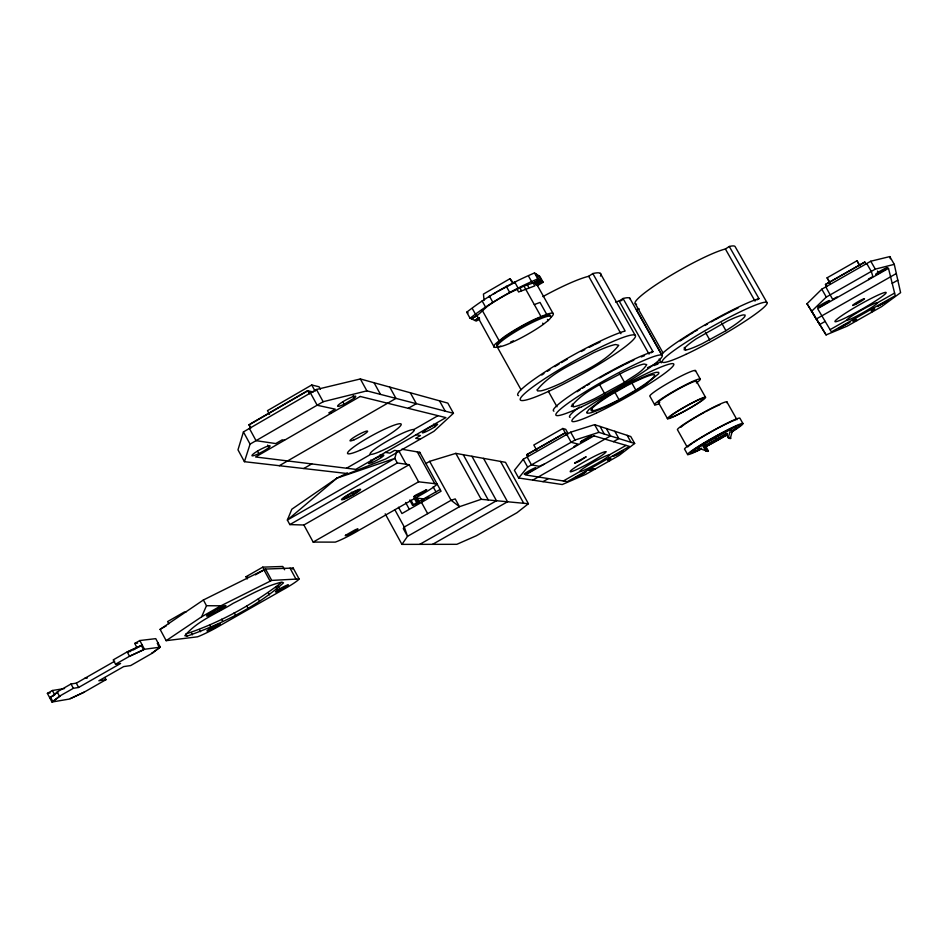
<?xml version="1.0" encoding="UTF-8"?>
<svg xmlns="http://www.w3.org/2000/svg" width="948" height="948" viewBox="0 0 948 948"><rect width="100%" height="100%" fill="white"/><g stroke="black" fill="none" stroke-linecap="round" stroke-linejoin="round"><path stroke-width="1.42" d="M728.277 437.775L730.588 429.373L732.531 430.345L730.233 438.687L728.277 437.775L725.184 432.418M396.75 451.343L394.806 458.405L397.319 462.98L409.169 464.686L418.589 481.809L437.194 483.942A21.14 2.228 -28.8 0 1 419.478 495.721L358.51 530.524A21.816 2.287 -28.6 0 1 335.236 542.126L313.172 542.078L303.893 525.002L289.839 524.6L287.363 520.049L291.818 509.218L336.919 478.148L347.43 473.016M243.435 431.921L237.984 449.838L244.418 461.688L348.331 473.656L385.67 459.01L433.911 431.316L453.44 413.281L447.823 403.113L360.347 378.963L316.454 389.486L243.435 431.921L250.071 444.126L244.418 461.688M166.161 640.67L201.604 616.828L206.486 605.725L203.393 599.989L265.558 569.061L293.169 568.042L299.082 578.944A21.271 2.109 -28.5 0 1 282.101 590.213L221.358 624.827A21.982 2.157 -28.3 0 1 197.516 636.819L166.161 640.67L160.105 629.354L203.393 599.989M543.157 282.267L539.874 276.413L534.482 272.953C510.451 283.274 487.284 296.072 466.712 312.224L470.054 318.232L471.452 318.789L477.034 315.755L487.438 306.299A33.998 5.06 -29.3 0 1 509.349 293.015L523.96 286.095L540.431 280.478L536.07 284.708L541.841 281.366L543.157 282.267L537.398 285.609M385.208 513.828L401.94 544.377L407.522 536.331L459.496 506.694L481.181 499.312L528.415 503.72L505.485 462.328L455.822 453.369L429.657 461.344L425.842 463.596M523.26 459.247L514.397 470.327L518.651 478.005L562.247 484.535L585.686 474.391L619.08 455.455L634.662 443.474L630.775 436.542L594.609 424.657L570.672 432.193L523.26 459.247L527.609 467.08L518.651 478.005M807.009 303.727L821.798 289.187L870.762 261.233L889.805 256.588L894.272 264.35L900.6 292.659L881.522 306.678L847.157 326.159L826.087 334.917L807.009 303.727L815.446 317.26M536.07 284.708L540.431 280.478L533.191 282.942L531.947 282.231L528.652 276.33M811.429 311.477L826.312 297.079L875.312 269.137L894.272 264.35M551.416 316.952A34.045 4.669 -29.2 0 0 546.652 314.286L534.008 319.571A34.045 4.669 -29.2 0 0 504.348 336.67L495.508 343.78A34.045 4.669 -29.2 0 0 500.852 346.103M187.017 636.191L184.813 635.729C197.22 620.869 216.95 613.498 233.172 603.319C248.98 595.51 264.516 586.208 281.817 582.108L283.535 582.842C256.28 607.135 221.37 623.903 187.017 636.191L185.832 633.975C219.865 622.67 252.156 604.777 280.715 583.15M548.134 320.566L543.382 324.334A30.644 4.183 -29.2 0 1 499.264 346.814A30.644 4.183 -29.2 0 1 525.548 325.946A30.644 4.183 -29.2 0 1 548.134 320.566L547.47 319.393M52.638 696.069L57.935 691.791L50.552 697.254L52.815 701.544L59.44 696.223L73.34 688.319L78.613 687.454L120.574 663.493L115.538 664.204L113.227 659.879L127.198 651.892L141.299 645.398L143.634 649.759L129.532 656.277L115.538 664.204M528.415 503.72L517.039 512.678L476.346 535.75L456.829 544.318L401.94 544.377M104.896 677.524L106.022 679.633L98.853 680.771L123.702 666.586L130.67 665.567L152.486 653.077L159.465 647.626L157.771 644.474M354.422 398.018L344.148 404.239A10.309 1.493 -28.7 0 1 338.91 404.512L340.391 403.374A10.309 1.493 -28.7 0 1 352.36 396.904A10.309 1.493 -28.7 0 1 354.422 398.018L353.118 395.636M538.618 275.607L541.841 281.366L537.789 278.854C513.769 289.211 490.732 302.222 470.054 318.232M435.014 426.671L437.561 424.455A8.733 1.078 -28.9 0 0 434.101 425.225A8.733 1.078 -28.9 0 0 426.434 429.302L422.417 432.821A8.733 1.078 -28.9 0 0 435.014 426.671L433.627 424.147M488.445 297.305L490.637 295.835M542.896 296.606A60.257 8.496 -29.3 0 1 588.684 276.295L592.832 273.545A65.744 9.267 -29.3 0 1 600.475 276.058M624.507 382.364C631.878 376.747 641.808 372.647 646.737 364.625L644.012 364.044A51.559 5.463 -29.2 0 0 623.891 371.865C606.009 381.949 584.252 390.292 571.265 406.348L574.405 406.68A51.619 5.463 -29.3 0 0 594.55 398.705L624.507 382.364L619.494 373.441M725.955 330.698L732.721 326.278A43.335 4.491 -29.5 0 0 744.844 316.454L745.14 315.091L743.398 314.902A43.335 4.491 -29.5 0 0 727.353 321.064L696.128 338.874A43.395 4.491 -29.5 0 0 684.302 348.627L684.219 349.859L686.151 349.942A43.395 4.491 -29.5 0 0 702.219 343.674L725.955 330.698L721.582 322.984M630.171 299.07A60.814 7.809 -29.3 0 0 623.037 298.502L619.174 301.026L649.06 354.114M636.558 304.19A55.031 6.92 -29.6 0 1 665.591 278.605A55.031 6.92 -29.6 0 1 725.398 249.004L729.296 246.48A60.032 7.548 -29.6 0 1 735.079 246.539L767.003 302.625M478.894 317.781L474.794 320.424L471.452 318.789L477.235 315.435L475.849 314.878L472.507 308.87M651.003 352.881L652.959 351.637L623.037 298.502M757.014 299.888L758.981 298.644L729.296 246.48M493.126 294.318L496.871 292.043M540.431 280.478L536.07 283.108L533.795 282.895M453.44 413.281L366.888 390.86L323.161 401.715L250.071 444.126M634.662 443.474L598.911 432.347L575.045 440.026L527.609 467.08M320.412 389.249L319.073 386.784L311.726 384.983L267.478 410.662L269.505 414.383M250.604 427.773L248.945 424.716L307.614 390.683L313.385 392.034M250.556 424.04L307.934 390.754L309.605 393.811L307.614 390.683M515.558 282.255L513.626 283.096L509.977 278.7L483.433 294.093L484.061 300.243M479.392 317.758L474.794 320.424L476.24 321.088L479.676 319.109M279.305 465.705L395.968 398.397L389.735 387.08M303.763 468.525L311.762 463.916M408.256 408.327L416.35 403.67L410.33 392.768M346.565 468.217L370.609 454.4M413.79 429.586L438 415.674M289.839 524.6L397.319 462.98M303.893 525.002L409.169 464.686M247.203 578.967L245.994 576.74L262.786 567.141L282.824 566.466L284.613 569.748M160.105 629.354L166.41 625.751M70.401 698.546L84.325 692.076L106.022 679.633M84.325 692.076L69.583 699.02L51.974 702.03L47.4 693.367L52.413 690.5L64.571 688.521M142.153 644.913L137.081 647.816L134.746 643.431L139.806 640.54L155.745 638.644L160.295 647.152L151.81 653.172L152.486 653.077M255.415 574.855L265.558 569.061L271.709 580.413L299.082 578.944M313.172 542.078L418.589 481.809M114.672 661.242L76.326 683.153L71.041 683.982L57.164 691.922L59.44 696.223L60.21 696.093L51.974 702.03M49.711 697.74L54.723 694.872L52.413 690.5M133.289 649.984L135.813 648.539M160.295 647.152L144.475 649.273L129.532 656.277L127.198 651.892L130.753 651.43M201.604 616.828L220.92 605.796L271.709 580.413M157.214 643.419L158.043 642.945M409.702 500.07L412.534 505.225L440.156 489.464M415.011 504.597L418.767 502.452M421.279 501.03L423.78 499.596M426.28 498.162L428.792 496.74M567.828 433.082L565.731 429.326L562.828 428.472L533.807 445.015L536.615 450.063M830.235 283.594L827.094 277.811L857.051 260.736L859.978 265.831M619.02 399.677L635.835 390.102A44.485 4.503 -29.2 0 0 654.511 375.941L654.476 374.768L652.378 374.768A44.485 4.503 -29.2 0 0 626.735 385.753L609.457 395.6A44.532 4.515 -29.3 0 0 591.031 409.749L591.279 410.804L593.567 410.685A44.532 4.515 -29.3 0 0 619.02 399.677L614.719 391.986M526.839 454.649L564.937 432.94L566.146 434.931L565.055 432.975L526.839 454.649L528.048 456.628L526.97 454.673M865.962 264.03L864.825 262.051L825.483 284.471L826.692 286.865M419.715 544.365L496.491 500.734L471.914 456.272M532.776 480.115L610.5 435.95L606.329 428.508M896.322 273.534L816.181 319.073L811.903 311.584M432.572 544.342L507.547 501.765L483.539 458.37M542.979 481.655L548.382 478.586M613.427 441.649L618.866 438.557L614.802 431.293M825.175 321.408L819.617 324.572L816.133 318.481L826.087 334.917M892.198 283.357L897.803 280.17M563.337 480.968L579.844 471.606M609.457 454.803L626.047 445.394M830.069 329.667L847.05 320.033M877.528 302.744A17.526 1.481 -29.6 0 0 854.267 314.452A17.526 1.481 -29.6 0 0 855.072 316.94A17.526 1.481 -29.6 0 0 877.528 302.744L894.604 293.062M700.062 448.688L697.846 447.871L730.588 429.373M727.175 433.378L704.684 446.07L707.694 451.402L708.405 450.999L703.961 443.107M704.755 446.105L726.666 433.734M702.515 445.228L705.537 450.608L708.405 450.999M498.115 291.297L513.626 283.096M878.76 273.273L885.894 269.09A6.837 0.64 -29.8 0 0 886.19 267.964A6.837 0.64 -29.8 0 0 878.44 272.183L877.244 272.988A6.837 0.64 -29.8 0 0 878.76 273.273L877.481 271.057M258.792 453.606L263.461 451.13A10.274 1.481 -28.4 0 0 270.026 446.259A10.274 1.481 -28.4 0 0 265.476 446.994L260.913 449.174A10.274 1.481 -28.4 0 0 252.014 455.336A10.274 1.481 -28.4 0 0 258.792 453.606L257.501 451.236M127.909 651.797L139.19 646.607M510.569 342.098L513.401 340.818M535.774 273.771L539.021 279.577L533.191 282.942L534.826 285.881L518.603 291.996L517.027 289.176L517.975 287.908L514.669 281.983M372.161 462.565L368.748 463.643A8.71 1.067 -28.7 0 1 370.964 461.285A8.71 1.067 -28.7 0 1 378.43 456.995L381.795 455.526A8.71 1.067 -28.7 0 1 382.115 456.96A8.71 1.067 -28.7 0 1 372.161 462.565L370.786 460.041M523.96 286.095L534.305 304.569L540.028 302.436L546.652 314.286M211.143 612.479L212.115 612.171A8.876 0.912 -28.3 0 1 224.06 606.673A8.876 0.912 -28.3 0 1 212.494 613.747A8.876 0.912 -28.3 0 1 212.151 612.147M220.339 609.552L221.299 609.256M47.4 693.367L50.114 692.917M84.704 678.365L87.346 677.95M134.746 643.431L137.661 643.076M186.069 611.887L184.268 612.053L167.63 621.568L168.827 623.808M245.994 576.74L247.665 576.668M206.486 605.725L220.92 605.796M412.534 505.225L413.755 505.32L410.934 500.177M353.296 494.69L351.435 492.225M424.597 498.885L415.769 498.138L418.4 502.938M284.507 440.228L282.149 439.872L275.75 443.569L256.043 440.666L249.407 428.46M385.35 452.386L389.889 453.12L394.629 450.395L399.321 451.177M248.945 424.716L250.936 427.821M401.762 449.234L419.763 452.303L441.069 491.218L401.94 513.543L398.504 507.263M420.213 439.173L415.698 438.296L420.438 435.57L416.136 434.705M544.353 464.093L539.222 466.298L531.484 464.864L527.147 457.043M587.784 470.054L589.786 470.457L593.057 468.608L595.131 469.035M331.006 413.34L328.802 412.89L335.236 409.169L317.189 405.27L310.494 393.041M609.611 460.823L607.609 460.349L610.879 458.488L608.995 458.026M574.867 446.745L573.99 446.52L578.209 444.126L571.17 442.289L566.809 434.457M565.055 432.975L567.816 433.746M697.846 447.871L707.694 451.402L705.537 450.608M466.712 312.224L468.194 312.911M729 437.372L730.944 438.284M870.762 261.233L875.312 269.137M866.768 263.58L871.307 271.483L872.895 276.508L868.558 278.985L868.759 279.589M859.244 265.381L857.051 260.736M827.094 277.811L830.01 282.895M825.803 286.9L832.664 299.39L836.989 296.937L837.262 297.506M821.798 289.187L826.312 297.079M725.398 249.004L755.046 301.132M705.395 332.227L709.756 339.941M742.876 423.472L739.855 418.104A31.734 2.346 -29.2 0 0 709.59 432.489A31.734 2.346 -29.2 0 0 684.681 449.293L687.691 454.637M726.891 401.881L736.975 419.727M684.255 347.383L685.677 349.919M695.417 370.502L700.216 378.999M696.425 381.155L705.49 397.236M714.828 436.957L716.285 439.528M635.361 303.834L662.996 352.857M661.455 354.125L636.381 309.617A58.243 7.157 -29.3 0 1 639.319 308.965M629.733 298.146L661.917 355.275M659.144 359.043L661.289 362.859M703.226 444.825L706.26 450.205M600.333 273.368L635.065 335.106M592.832 273.545L625.147 331.006A65.898 7.797 -29.3 0 0 555.587 365.324A65.898 7.797 -29.3 0 0 518.473 395.66M686.826 446.401L677.524 429.847A28.416 2.299 -29.3 0 1 702.954 412.795A28.416 2.299 -29.3 0 1 726.63 402.71M588.684 276.295L620.952 333.708M658.516 402.71L667.546 418.767M654.736 404.855L649.973 396.371A26.2 2.5 -29.3 0 1 673.116 380.302A26.2 2.5 -29.3 0 1 695.251 371.343M631.51 382.399L635.835 390.102M599.669 384.769L604.67 393.693M627.161 435.357L631.084 442.361M534.482 272.953L537.789 278.854M552.992 313.35L536.07 283.108L536.343 284.471M534.305 304.569L540.941 316.442M591.588 408.185L593.01 410.709M542.73 323.161L543.382 324.334M600.037 426.434L604.279 434.018M594.609 424.657L598.911 432.347M509.977 278.7L511.956 282.255M572.26 404.132L573.706 406.716M506.22 286.213L509.609 292.28M548.406 391.37L557.009 406.787M527.325 284.862L528.889 287.682M519.907 287.884L521.471 290.704M570.672 432.193L575.045 440.026M489.346 295.989L492.723 302.057M562.828 428.472L565.648 433.52M482.105 300.86L485.471 306.915M482.2 310.28L499.075 340.593M497.262 346.992L521.021 389.699M494.275 347.217L477.034 315.755M500.52 461.427L523.711 503.269M439.493 400.814L445.204 411.148M463.264 454.72L488.267 499.975M455.822 453.369L481.181 499.312M429.657 461.344L451.106 500.283L459.496 506.694L455.206 498.909L451.106 500.283L404.298 527.017L403.256 528.557L407.522 536.331L404.298 527.017L395.067 510.154M417.25 451.864L434.753 483.67M433.165 486.845L435.962 491.917M374.081 382.755L380.48 394.38M360.347 378.963L366.888 390.86M398.859 450.94L406.182 464.259M421.481 502.393L427.678 513.662M417.298 498.269L419.265 501.859M414.122 498.008L416.93 503.127M380.041 454.933L381.416 457.446M405.59 502.464L409.133 508.922M342.844 401.857L344.148 404.239M316.454 389.486L323.161 401.715M311.726 384.983L315.127 391.192M267.62 445.098L268.912 447.468M290.041 568.16L295.977 579.11M277.823 585.615L279.02 587.807M275.904 587.25L277.089 589.443M262.786 567.141L264.611 570.53M263.971 569.843L270.121 581.207M268.248 592.642L269.433 594.834M258.294 598.97L259.479 601.151M246.693 605.808L247.866 607.988M234.192 612.716L235.365 614.896M221.607 619.245L222.78 621.438M209.745 624.981L210.918 627.173M199.388 629.543L200.561 631.735M191.223 632.612L192.408 634.816M139.806 640.54L144.475 649.273M76.326 683.153L78.613 687.454M71.041 683.982L73.34 688.319M826.609 286.45L825.483 284.471L864.825 262.051M852.359 320.021L852.939 321.254L856.305 319.346L856.885 320.637M871.769 312.2L871.271 310.849L874.637 308.941L874.186 307.638M889.805 256.588L890.314 258.768M680.854 427.358A24.707 2.003 -29.3 0 1 685.38 423.756M686.305 423.128A24.707 2.003 -29.3 0 1 688.378 421.777M689.492 421.066A24.707 2.003 -29.3 0 1 704.554 412.262M705.679 411.657A24.707 2.003 -29.3 0 1 710.064 409.346M711.107 408.813A24.707 2.003 -29.3 0 1 719.781 404.749M699.541 449.589A28.44 2.038 -29.2 0 1 696.792 447.752A28.44 2.038 -29.2 0 1 732.733 427.678A28.44 2.038 -29.2 0 1 732.046 431.435M727.353 434.362A28.44 2.038 -29.2 0 1 705.016 446.875M701.579 448.226A24.731 1.778 -29.2 0 1 698.593 447.029A24.731 1.778 -29.2 0 1 729.059 429.823A24.731 1.778 -29.2 0 1 731.809 431.162M726.512 434.528A24.731 1.778 -29.2 0 1 706.331 445.868M687.703 446.958A28.44 2.097 -29.2 0 1 692.952 442.894M694.019 442.183A28.44 2.097 -29.2 0 1 697.692 439.825M698.771 439.161A28.44 2.097 -29.2 0 1 735.577 419.893M701.283 449.056A31.746 2.275 -29.2 0 1 693.569 449.482A31.746 2.275 -29.2 0 1 735.447 426.031A31.746 2.275 -29.2 0 1 731.181 432.324M727.033 434.859A31.746 2.275 -29.2 0 1 706.047 446.615M497.262 345.546A30.632 4.195 -29.2 0 1 521.993 326.337A30.632 4.195 -29.2 0 1 550.326 316.016M659.109 403.753A26.2 2.417 -29.3 0 1 661.834 398.575A26.2 2.417 -29.3 0 1 692.324 381.558A26.2 2.417 -29.3 0 1 696.389 382.956M659.737 402.616A21.84 2.014 -29.3 0 1 675.367 390.789A21.84 2.014 -29.3 0 1 696.282 381.843M541.758 375.029A60.411 7.146 -29.3 0 1 543.974 373.536M547.47 371.249A60.411 7.146 -29.3 0 1 549.911 369.696M554.77 366.651A60.411 7.146 -29.3 0 1 559.178 363.973M561.429 362.634A60.411 7.146 -29.3 0 1 567.188 359.28M581.266 351.507A60.411 7.146 -29.3 0 1 584.75 349.658M589.336 347.312A60.411 7.146 -29.3 0 1 593.804 345.072M594.894 344.539A60.411 7.146 -29.3 0 1 600.013 342.098M653.907 365.596A53.503 5.51 -29.3 0 1 657.936 364.008M570.056 417.369A58.361 6.008 -29.3 0 1 579.465 407.036M647.508 367.694A58.361 6.008 -29.3 0 1 661.372 361.745M680.119 340.984A55.162 5.807 -29.5 0 1 683.84 338.495M684.883 337.808A55.162 5.807 -29.5 0 1 689.232 335.011M690.369 334.289A55.162 5.807 -29.5 0 1 693.853 332.12M695.05 331.397A55.162 5.807 -29.5 0 1 697.467 329.928M704.945 325.519A55.162 5.807 -29.5 0 1 707.492 324.05M711.332 321.882A55.162 5.807 -29.5 0 1 713.891 320.448M715.171 319.749A55.162 5.807 -29.5 0 1 719.011 317.663M720.267 316.988A55.162 5.807 -29.5 0 1 726.5 313.717M727.72 313.089A55.162 5.807 -29.5 0 1 738.089 308.005M661.751 354.173A60.174 6.34 -29.5 0 1 707.137 323.624A60.174 6.34 -29.5 0 1 758.981 298.644M577.107 391.702A55.873 6.008 -29.3 0 1 580.306 389.628M582.534 388.206A55.873 6.008 -29.3 0 1 584.833 386.772M587.191 385.315A55.873 6.008 -29.3 0 1 589.609 383.845M599.693 377.92A55.873 6.008 -29.3 0 1 612.692 370.739M613.984 370.052A55.873 6.008 -29.3 0 1 624.033 364.885M625.242 364.281A55.873 6.008 -29.3 0 1 629.934 362.018M631.06 361.472A55.873 6.008 -29.3 0 1 633.809 360.204M641.286 356.946A55.873 6.008 -29.3 0 1 644.521 355.678M615.584 302.104A55.742 7.157 -29.3 0 1 622.018 300.421M553.928 411.148A60.945 6.565 -29.3 0 1 588.992 383.525A60.945 6.565 -29.3 0 1 652.959 351.637M419.763 452.303A21.105 2.489 -28.8 0 1 419.348 452.848M293.169 568.042A21.259 2.192 -28.4 0 1 292.292 569.073M537.196 389.901L537.635 390.931L540.716 390.884A55.825 6.506 -29.3 0 0 562.816 382.411C581.942 371.711 605.085 362.788 618.736 345.285L615.596 344.527A55.754 6.494 -29.2 0 0 593.519 352.81C574.18 363.392 551.132 372.647 537.196 389.901M586.836 412.356L587.073 413.209L589.609 413.067A49.438 5.013 -29.3 0 0 608.794 405.377A32.919 3.318 -29.3 0 0 645.813 384.272L658.753 373.654L658.718 372.351L656.419 372.327A49.379 5.001 -29.2 0 0 637.269 379.887A33.251 3.389 -29.3 0 0 599.255 401.585L588.767 409.643L586.836 412.356M839.312 328.067L849.787 322.273L839.312 328.067M877.433 306.453L887.932 300.646L877.433 306.453M574.938 462.802L574.606 463.335L579.726 461.084L586.184 456.758L574.938 462.802M576.04 477.223L580.294 475.647L586.03 471.843L576.04 477.223M613.107 456.201L617.266 454.685L623.097 450.821L613.107 456.201M336.919 478.148L287.363 520.049L394.806 458.405L336.919 478.148M345.901 535.099L345.214 535.679L348.106 535.122A7.43 0.782 -28.6 0 0 353.035 532.575L358.024 529.055A7.43 0.782 -28.6 0 0 354.896 529.956L345.901 535.099M426.6 489.689L421.576 493.47L413.66 496.835A7.454 0.782 -28.8 0 1 415.805 495.057L426.6 489.689M581.527 441.187L581.432 441.247A6.66 0.628 -29.1 0 0 583.968 440.939L590.77 436.957A6.66 0.628 -29.1 0 0 590.166 436.353A6.66 0.628 -29.1 0 0 582.487 440.536L581.527 441.187M285.348 587.322L283.76 588.258A7.501 0.747 -28.5 0 1 275.524 591.706A7.501 0.747 -28.5 0 1 285.81 585.663A7.501 0.747 -28.5 0 1 285.348 587.322M360.193 396.465L255.569 456.972L355.796 469.367L445.892 417.618L360.193 396.465M593.981 435.867L525.334 474.912L567.402 481.62L629.472 446.413L593.981 435.867M888.489 268.367L817.638 308.669L831.396 331.907L895.256 295.693L888.489 268.367M823.978 304.521L820.992 306.121A6.802 0.64 -29.6 0 1 818.1 306.856A6.802 0.64 -29.6 0 1 824.914 302.566L827.64 301.191A6.802 0.64 -29.6 0 1 829.251 301.073A6.802 0.64 -29.6 0 1 823.978 304.521M530.999 471.168L528.012 472.768A6.636 0.616 -29 0 1 524.363 473.953A6.636 0.616 -29 0 1 530.572 469.995L533.392 468.585A6.636 0.616 -29 0 1 535.679 468.063A6.636 0.616 -29 0 1 530.999 471.168M210.456 629.756L209.058 630.384A7.489 0.735 -28.3 0 1 211.12 627.896A7.489 0.735 -28.3 0 1 220.173 623.903A7.489 0.735 -28.3 0 1 210.456 629.756M605.772 451.675L604.528 451.852A20.477 1.766 -29.1 0 0 585.426 461.155A20.477 1.766 -29.1 0 0 570.21 471.322L570.317 471.796A20.477 1.766 -29.1 0 0 590.616 462.304A20.477 1.766 -29.1 0 0 605.772 451.675M855.712 304.296A6.861 0.604 -29.6 0 0 864.481 298.727A6.861 0.604 -29.6 0 0 855.345 303.313A6.861 0.604 -29.6 0 0 855.712 304.296M848.377 316.454A29.4 2.524 -29.6 0 0 886.131 292.565A29.4 2.524 -29.6 0 0 847.157 312.117A29.4 2.524 -29.6 0 0 848.377 316.454M585.603 469.509A17.1 1.458 -29.1 0 0 609.481 455.23A17.1 1.458 -29.1 0 0 588.838 464.876A17.1 1.458 -29.1 0 0 585.603 469.509M674.407 416.373A21.851 1.872 -29.3 0 0 705.336 397.887A21.851 1.872 -29.3 0 0 679.775 409.726A21.851 1.872 -29.3 0 0 674.407 416.373M675.628 415.532A19.671 1.695 -29.3 0 0 703.452 398.895A19.671 1.695 -29.3 0 0 680.439 409.56A19.671 1.695 -29.3 0 0 675.628 415.532M380.184 451.449A25.193 3.164 -28.8 0 0 414.264 430.274A25.193 3.164 -28.8 0 0 382.02 444.245A25.193 3.164 -28.8 0 0 380.184 451.449M354.149 439.765A10.049 1.339 -28.7 0 0 367.623 431.316A10.049 1.339 -28.7 0 0 354.599 436.898A10.049 1.339 -28.7 0 0 354.149 439.765M359.944 450.312A30.573 3.958 -28.7 0 0 401.217 424.562A30.573 3.958 -28.7 0 0 361.935 441.46A30.573 3.958 -28.7 0 0 359.944 450.312M548.856 391.228A65.91 7.679 -29.2 0 0 635.527 335.995A65.91 7.679 -29.2 0 0 549.307 375.764A65.91 7.679 -29.2 0 0 548.856 391.228M596.458 413.044A58.373 5.913 -29.3 0 0 673.827 364.625A58.373 5.913 -29.3 0 0 598.2 400.364A58.373 5.913 -29.3 0 0 596.458 413.044M685.914 354.351A60.186 6.233 -29.5 0 0 767.062 303.526A60.186 6.233 -29.5 0 0 691.045 339.123A60.186 6.233 -29.5 0 0 685.914 354.351M581.669 406.763A60.956 6.458 -29.3 0 0 662.273 356.045A60.956 6.458 -29.3 0 0 583.056 393.207A60.956 6.458 -29.3 0 0 581.669 406.763M346.044 498.411A10.878 1.268 -28.6 0 0 360.596 489.405A10.878 1.268 -28.6 0 0 346.482 495.686A10.878 1.268 -28.6 0 0 346.044 498.411M347.241 497.475A8.283 0.96 -28.6 0 0 358.332 490.626A8.283 0.96 -28.6 0 0 347.572 495.401A8.283 0.96 -28.6 0 0 347.241 497.475M211.617 614.434A10.973 1.126 -28.3 0 0 225.908 605.689A10.973 1.126 -28.3 0 0 211.191 612.455A10.973 1.126 -28.3 0 0 211.617 614.434"/></g></svg>
